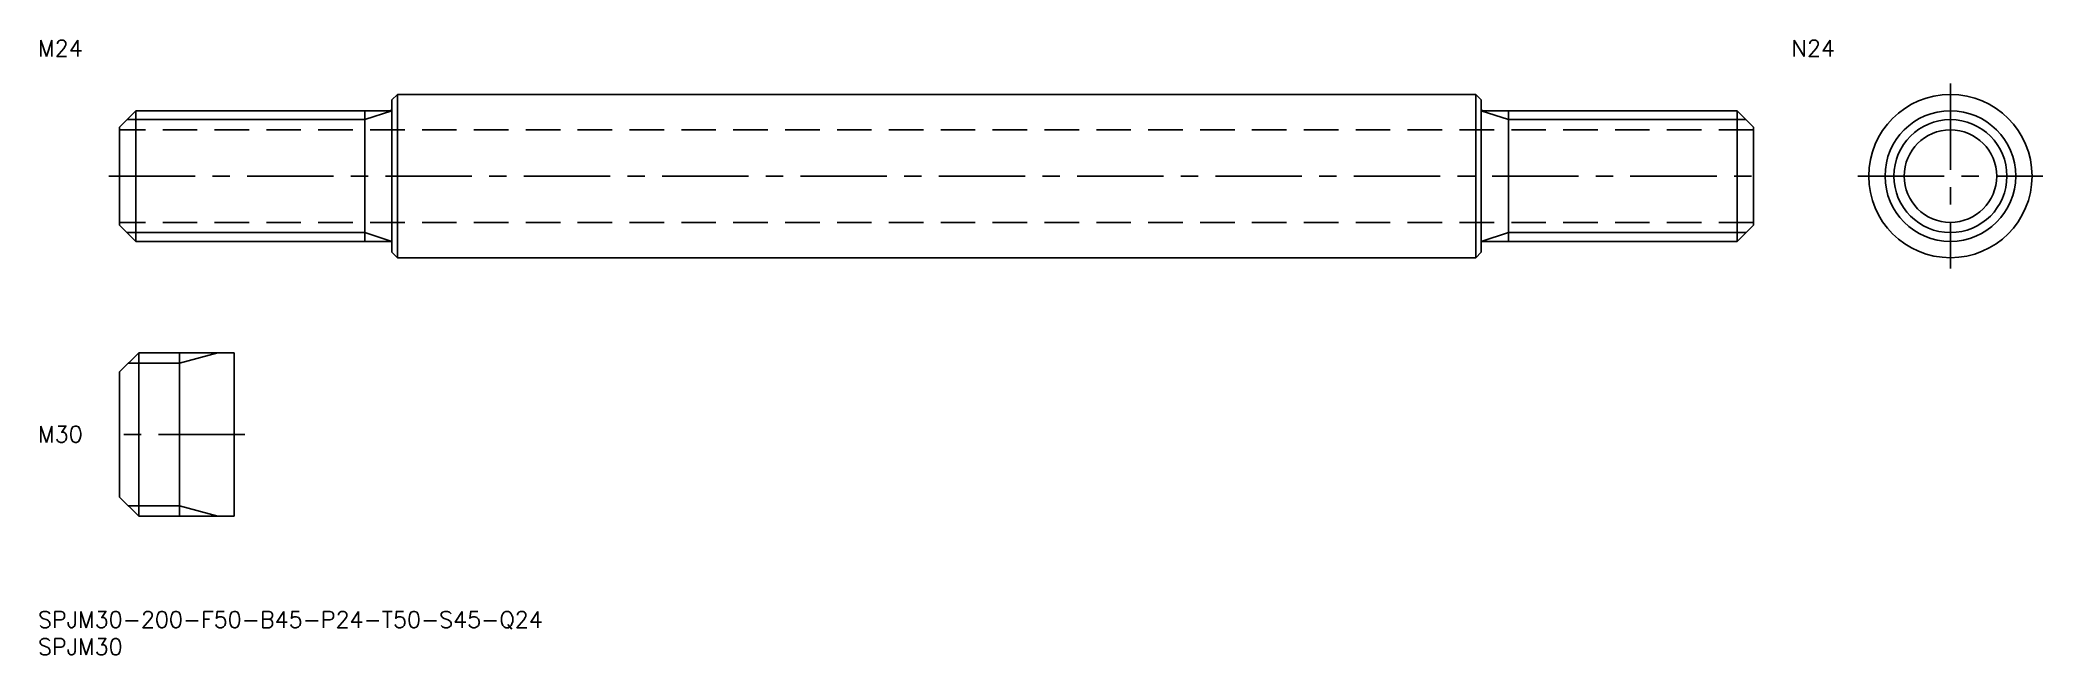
# Model space of a CAD drawing. Extents: x 0 to 368, y -8 to 105.
import ezdxf

# ---------------------------------------------------------------- set-up
doc = ezdxf.new("R2010")
doc.units = 0
doc.header["$LTSCALE"] = 0.5
doc.linetypes.add('CENTER', pattern=[50.8, 31.75, -6.35, 6.35, -6.35])
doc.linetypes.add('DASHED', pattern=[19.05, 12.7, -6.35])
for name, color, linetype in [('MSM_CENTER', 1, 'CENTER'), ('MSM_CONTINUOUS', 7, 'CONTINUOUS'), ('MSM_DASHED', 4, 'DASHED'), ('MSM_NARROW', 5, 'CONTINUOUS'), ('MSM_PART_NUMBER', 7, 'CONTINUOUS')]:
    doc.layers.add(name, color=color, linetype=linetype)
doc.styles.get("Standard").update_dxf_attribs({"font": 'txt.shx', "height": 1, "bigfont": 'bigfont.shx'})

# ---------------------------------------------------------------- blocks, each defined once
blk = doc.blocks.new('*U8')
at = {"layer": 'MSM_PART_NUMBER'}
blk.add_text('SPJM30-200-F50-B45-P24-T50-S45-Q24', height=3, dxfattribs=at).set_placement((0, -3))
blk = doc.blocks.new('*U9')
at = {"layer": 'MSM_PART_NUMBER'}
blk.add_text('SPJM30', height=3, dxfattribs=at).set_placement((0, -8))
blk = doc.blocks.new('*U10')
at = {"layer": 'MSM_PART_NUMBER'}
blk.add_text('M30', height=3, dxfattribs=at).set_placement((0, 31.06))
blk = doc.blocks.new('*U11')
at = {"layer": 'MSM_PART_NUMBER'}
blk.add_text('M24', height=3, dxfattribs=at).set_placement((0, 102))
blk = doc.blocks.new('*U12')
at = {"layer": 'MSM_PART_NUMBER'}
blk.add_text('N24', height=3, dxfattribs=at).set_placement((322, 102))

msp = doc.modelspace()

# ---------------------------------------------------------------- linework, layer by layer
at = {"layer": 'MSM_CENTER'}
for p, q in [((351.17, 97), (351.17, 63)), ((13, 80), (317, 80)), ((334.17, 80), (368.17, 80)), ((38, 32.5), (13, 32.5))]:
    msp.add_line(p, q, dxfattribs=at)
at = {"layer": 'MSM_CONTINUOUS'}
for p, q in [((18, 92), (15, 89)), ((64.7, 92), (18, 92)), ((18, 68), (18, 92)), ((60, 92), (60, 68)), ((66, 95), (65, 94)), ((65, 94), (65, 66)), ((66, 95), (264, 95)), ((66, 95), (66, 65)), ((264, 95), (264, 65)), ((264, 95), (265, 94)), ((265, 94), (265, 66)), ((265.3, 92), (312, 92)), ((270, 92), (270, 68)), ((312, 92), (315, 89)), ((312, 68), (312, 92)), ((15, 71), (15, 89)), ((315, 71), (315, 89)), ((18, 68), (15, 71)), ((312, 68), (315, 71)), ((64.7, 68), (18, 68)), ((265.3, 68), (312, 68)), ((66, 65), (65, 66)), ((66, 65), (264, 65)), ((264, 65), (265, 66)), ((18.5, 47.5), (15, 44)), ((18.5, 47.5), (36, 47.5)), ((18.5, 17.5), (18.5, 47.5)), ((26, 47.5), (26, 17.5)), ((36, 47.5), (36, 17.5)), ((15, 44), (15, 21)), ((18.5, 17.5), (15, 21)), ((18.5, 17.5), (36, 17.5))]:
    msp.add_line(p, q, dxfattribs=at)
for radius in [15, 12, 8.5]:
    msp.add_circle((351.17, 80), radius, dxfattribs=at)
for centre, start, end in [((64.7, 92.3), 270, 0), ((265.3, 92.3), 180, 270), ((64.7, 67.7), 0, 90), ((265.3, 67.7), 90, 180)]:
    msp.add_arc(centre, 0.3, start, end, dxfattribs=at)
at = {"layer": 'MSM_DASHED'}
for p, q in [((315, 88.5), (15, 88.5)), ((315, 71.5), (15, 71.5))]:
    msp.add_line(p, q, dxfattribs=at)
at = {"layer": 'MSM_NARROW'}
for p, q in [((60, 90.38), (65, 92)), ((270, 90.38), (265, 92)), ((60, 90.38), (16.38, 90.38)), ((270, 90.38), (313.62, 90.38)), ((60, 69.62), (16.38, 69.62)), ((60, 69.62), (65, 68)), ((270, 69.62), (265, 68)), ((270, 69.62), (313.62, 69.62)), ((16.61, 45.61), (26, 45.61)), ((26, 45.61), (33, 47.5)), ((16.61, 19.39), (26, 19.39)), ((26, 19.39), (33, 17.5))]:
    msp.add_line(p, q, dxfattribs=at)
msp.add_circle((351.17, 80), 10.38, dxfattribs=at)

# ---------------------------------------------------------------- block references
at = {"layer": 'MSM_CONTINUOUS'}
for name in ['*U11', '*U12', '*U10', '*U8', '*U9']:
    msp.add_blockref(name, (0, 0), dxfattribs=at)

doc.saveas('drawing.dxf')
